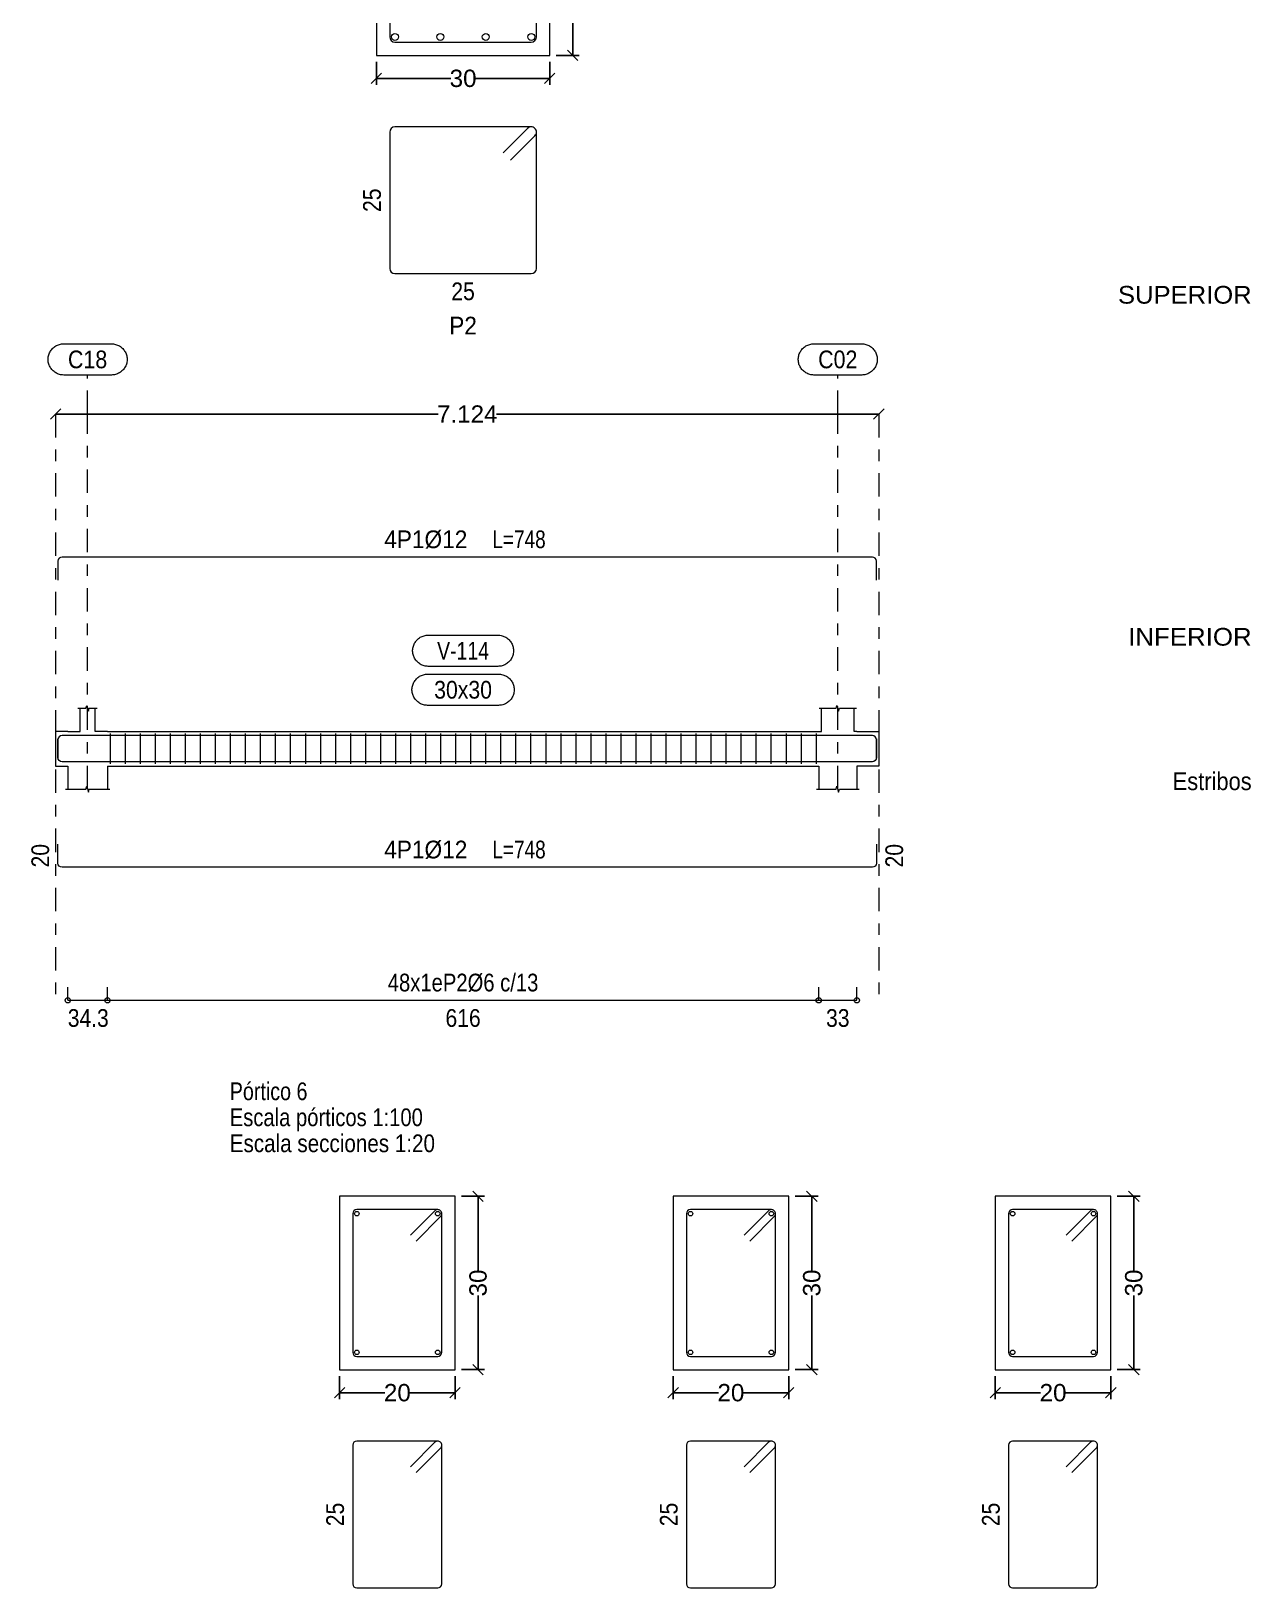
# Model space of a CAD drawing. Header units: millimetres. Extents: x 2 to 158, y -69 to 77.
# Drawn here: x 113.81 to 124.36, y 51.8 to 65.27 of the extents above; entities that cross this region are included whole.
import ezdxf
from ezdxf.enums import TextEntityAlignment as Align

# ---------------------------------------------------------------- set-up
doc = ezdxf.new("R2010")
doc.units = ezdxf.units.MM
doc.linetypes.add('CYPE_RAYAPUNTO', pattern=[0.4125, 0.2025, -0.105, 0, -0.105])
for name, color, linetype, lineweight in [('ALZ_ARM_LONG_ARM_TEXTOS', 3, 'Continuous', 9), ('ALZ_ARM_LONG_TXT_LONG', 3, 'Continuous', 9), ('ALZ_ARM_TRANS_TXT_EST', 3, 'Continuous', 9), ('ALZ_CONT_NUDOS', 122, 'Continuous', 9), ('ALZ_CONT_VIG_HORMIGON', 2, 'Continuous', 9), ('ALZ_COT_COT_ANCLAJES', 3, 'Continuous', 0), ('ALZ_COT_COT_EST', 3, 'Continuous', 0), ('ALZ_COT_COT_LIN_APOYOS', 2, 'CYPE_RAYAPUNTO', 0), ('ALZ_COT_LONGITUD_PROYECTADA', 122, 'Continuous', 0), ('ALZ_COT_TEXTOS_ESTRIBOS', 122, 'Continuous', 0), ('ALZ_REF_COT_LIN_AUX_COTA', 2, 'CYPE_RAYAPUNTO', 9), ('ALZ_REF_POSICIONES_ARMADURAS', 3, 'Continuous', 9), ('ALZ_REF_REF_ESCALA', 3, 'Continuous', 9), ('ALZ_REF_REF_NOMBRE', 3, 'Continuous', 9), ('ALZ_REF_REF_REFERENCIA', 3, 'Continuous', 9), ('ALZ_REF_REFERENCIA_PORTICO', 3, 'Continuous', 9), ('ALZ_REF_TEXTO_REF_NOMBRE', 3, 'Continuous', 9), ('ALZ_REF_TEXTO_REF_REFERENCIA', 3, 'Continuous', 9), ('ARM_LONGITUDINAL_Ø12', 171, 'Continuous', 9), ('ARM_LONGITUDINAL_Ø8', 32, 'Continuous', 9), ('ARM_TRANSVERSAL_Ø6', 151, 'Continuous', 9), ('SEC_CONT_VIG_HORMIGON_SECCION', 2, 'Continuous', 9), ('SEC_COTAS_SEC_DIM_VIGA', 122, 'Continuous', 0), ('SEC_COTAS_TEXTOS_DESPIECE_ESTRIBADO', 122, 'Continuous', 0), ('SEC_REF_TXT_POSICIONES_ARM_ESTRIBOS', 1, 'Continuous', 9)]:
    doc.layers.add(name, color=color, linetype=linetype, lineweight=lineweight)
doc.styles.add('CYPETXT_0.225_romans', font='arial.ttf', dxfattribs={"height": 0.15})
doc.styles.add('CYPETXT_romans', font='arial.ttf', dxfattribs={"height": 0.2})
doc.dimstyles.new('cype_oblique', dxfattribs={"dimtxt": 0.18, "dimasz": 0.18, "dimexe": 0.05625, "dimexo": 0.05625, "dimgap": 0, "dimtad": 0, "dimdec": 4, "dimzin": 0, "dimdsep": 46, "dimtxsty": 'CYPETXT_0.225_romans', "dimblk": 'OBLIQUE', "dimtsz": 0.045, "dimcen": 0.09, "dimadec": 0, "dimazin": 0, "dimtfac": 1, "dimtdec": 4, "dimtofl": 0, "dimtmove": 2, "dimatfit": 3, "dimfxl": 1, "dimtolj": 1, "dimtzin": 0, "dimarcsym": 0})

# ---------------------------------------------------------------- blocks, each defined once
blk = doc.blocks.new('*D332')
at = {"layer": 'Defpoints', "color": 0, "transparency": 16777216}
for p in [(116.796, 65.061), (118.296, 65.061), (118.296, 64.862)]:
    blk.add_point(p, dxfattribs=at)
at = {"layer": 'SEC_COTAS_SEC_DIM_VIGA', "color": 0, "lineweight": -2, "transparency": 16777216}
for p, q in [((116.796, 65.005), (116.796, 64.806)), ((118.296, 65.005), (118.296, 64.806)), ((116.751, 64.817), (116.841, 64.907)), ((116.796, 64.862), (117.439, 64.862)), ((118.296, 64.862), (117.653, 64.862)), ((118.251, 64.817), (118.341, 64.907))]:
    blk.add_line(p, q, dxfattribs=at)
at = {"layer": 'SEC_COTAS_SEC_DIM_VIGA', "color": 0, "transparency": 16777216, "insert": (117.546, 64.862), "char_height": 0.15, "attachment_point": 5, "style": 'CYPETXT_0.225_romans'}
blk.add_mtext('\\A1;30', dxfattribs=at)
blk = doc.blocks.new('_OBLIQUE')
at = {"color": 0, "linetype": 'ByBlock', "lineweight": -2}
blk.add_line((-0.5, -0.5), (0.5, 0.5), dxfattribs=at)
blk = doc.blocks.new('*D333')
at = {"layer": 'Defpoints', "color": 0, "transparency": 16777216}
for p in [(118.296, 66.561), (118.495, 66.561), (118.296, 65.061)]:
    blk.add_point(p, dxfattribs=at)
at = {"layer": 'SEC_COTAS_SEC_DIM_VIGA', "color": 0, "lineweight": -2, "transparency": 16777216}
for p, q in [((118.352, 66.561), (118.552, 66.561)), ((118.54, 66.516), (118.45, 66.606)), ((118.495, 66.561), (118.495, 65.918)), ((118.495, 65.061), (118.495, 65.704)), ((118.54, 65.016), (118.45, 65.106)), ((118.352, 65.061), (118.552, 65.061))]:
    blk.add_line(p, q, dxfattribs=at)
at = {"layer": 'SEC_COTAS_SEC_DIM_VIGA', "color": 0, "transparency": 16777216, "insert": (118.495, 65.811), "char_height": 0.15, "attachment_point": 5, "rotation": 90, "style": 'CYPETXT_0.225_romans'}
blk.add_mtext('\\A1;30', dxfattribs=at)
blk = doc.blocks.new('*D334')
at = {"layer": 'ALZ_COT_LONGITUD_PROYECTADA', "color": 0, "lineweight": -2, "transparency": 16777216}
for p, q in [((113.975, 61.913), (114.065, 62.003)), ((121.099, 61.913), (121.189, 62.003)), ((114.02, 61.958), (117.33, 61.958)), ((121.144, 61.958), (117.834, 61.958))]:
    blk.add_line(p, q, dxfattribs=at)
at = {"layer": 'Defpoints', "color": 0, "transparency": 16777216}
for p in [(114.02, 61.958), (114.02, 61.958), (121.144, 61.958)]:
    blk.add_point(p, dxfattribs=at)
at = {"layer": 'ALZ_COT_LONGITUD_PROYECTADA', "color": 0, "transparency": 16777216, "insert": (117.582, 61.958), "char_height": 0.15, "attachment_point": 5, "style": 'CYPETXT_0.225_romans'}
blk.add_mtext('\\A1;7.124', dxfattribs=at)
blk = doc.blocks.new('*D348')
at = {"layer": 'Defpoints', "color": 0, "transparency": 16777216}
for p in [(116.477, 53.689), (117.477, 53.689), (117.477, 53.489)]:
    blk.add_point(p, dxfattribs=at)
at = {"layer": 'SEC_COTAS_SEC_DIM_VIGA', "color": 0, "lineweight": -2, "transparency": 16777216}
for p, q in [((116.477, 53.633), (116.477, 53.433)), ((117.477, 53.633), (117.477, 53.433)), ((116.432, 53.444), (116.522, 53.534)), ((116.477, 53.489), (116.868, 53.489)), ((117.477, 53.489), (117.085, 53.489)), ((117.432, 53.444), (117.522, 53.534))]:
    blk.add_line(p, q, dxfattribs=at)
at = {"layer": 'SEC_COTAS_SEC_DIM_VIGA', "color": 0, "transparency": 16777216, "insert": (116.977, 53.489), "char_height": 0.15, "attachment_point": 5, "style": 'CYPETXT_0.225_romans'}
blk.add_mtext('\\A1;20', dxfattribs=at)
blk = doc.blocks.new('*D349')
at = {"layer": 'Defpoints', "color": 0, "transparency": 16777216}
for p in [(117.477, 55.189), (117.676, 55.189), (117.477, 53.689)]:
    blk.add_point(p, dxfattribs=at)
at = {"layer": 'SEC_COTAS_SEC_DIM_VIGA', "color": 0, "lineweight": -2, "transparency": 16777216}
for p, q in [((117.721, 55.144), (117.631, 55.234)), ((117.533, 55.189), (117.732, 55.189)), ((117.676, 55.189), (117.676, 54.546)), ((117.676, 53.689), (117.676, 54.332)), ((117.533, 53.689), (117.732, 53.689)), ((117.721, 53.644), (117.631, 53.734))]:
    blk.add_line(p, q, dxfattribs=at)
at = {"layer": 'SEC_COTAS_SEC_DIM_VIGA', "color": 0, "transparency": 16777216, "insert": (117.676, 54.439), "char_height": 0.15, "attachment_point": 5, "rotation": 90, "style": 'CYPETXT_0.225_romans'}
blk.add_mtext('\\A1;30', dxfattribs=at)
blk = doc.blocks.new('*D350')
at = {"layer": 'Defpoints', "color": 0, "transparency": 16777216}
for p in [(119.364, 53.689), (120.364, 53.689), (120.364, 53.489)]:
    blk.add_point(p, dxfattribs=at)
at = {"layer": 'SEC_COTAS_SEC_DIM_VIGA', "color": 0, "lineweight": -2, "transparency": 16777216}
for p, q in [((119.364, 53.633), (119.364, 53.433)), ((120.364, 53.633), (120.364, 53.433)), ((119.319, 53.444), (119.409, 53.534)), ((119.364, 53.489), (119.756, 53.489)), ((120.364, 53.489), (119.973, 53.489)), ((120.319, 53.444), (120.409, 53.534))]:
    blk.add_line(p, q, dxfattribs=at)
at = {"layer": 'SEC_COTAS_SEC_DIM_VIGA', "color": 0, "transparency": 16777216, "insert": (119.864, 53.489), "char_height": 0.15, "attachment_point": 5, "style": 'CYPETXT_0.225_romans'}
blk.add_mtext('\\A1;20', dxfattribs=at)
blk = doc.blocks.new('*D351')
at = {"layer": 'Defpoints', "color": 0, "transparency": 16777216}
for p in [(120.364, 55.189), (120.564, 55.189), (120.364, 53.689)]:
    blk.add_point(p, dxfattribs=at)
at = {"layer": 'SEC_COTAS_SEC_DIM_VIGA', "color": 0, "lineweight": -2, "transparency": 16777216}
for p, q in [((120.609, 55.144), (120.519, 55.234)), ((120.42, 55.189), (120.62, 55.189)), ((120.564, 55.189), (120.564, 54.546)), ((120.564, 53.689), (120.564, 54.332)), ((120.42, 53.689), (120.62, 53.689)), ((120.609, 53.644), (120.519, 53.734))]:
    blk.add_line(p, q, dxfattribs=at)
at = {"layer": 'SEC_COTAS_SEC_DIM_VIGA', "color": 0, "transparency": 16777216, "insert": (120.564, 54.439), "char_height": 0.15, "attachment_point": 5, "rotation": 90, "style": 'CYPETXT_0.225_romans'}
blk.add_mtext('\\A1;30', dxfattribs=at)
blk = doc.blocks.new('*D352')
at = {"layer": 'Defpoints', "color": 0, "transparency": 16777216}
for p in [(122.152, 53.689), (123.152, 53.689), (123.152, 53.489)]:
    blk.add_point(p, dxfattribs=at)
at = {"layer": 'SEC_COTAS_SEC_DIM_VIGA', "color": 0, "lineweight": -2, "transparency": 16777216}
for p, q in [((122.152, 53.633), (122.152, 53.433)), ((123.152, 53.633), (123.152, 53.433)), ((122.107, 53.444), (122.197, 53.534)), ((122.152, 53.489), (122.543, 53.489)), ((123.152, 53.489), (122.76, 53.489)), ((123.107, 53.444), (123.197, 53.534))]:
    blk.add_line(p, q, dxfattribs=at)
at = {"layer": 'SEC_COTAS_SEC_DIM_VIGA', "color": 0, "transparency": 16777216, "insert": (122.652, 53.489), "char_height": 0.15, "attachment_point": 5, "style": 'CYPETXT_0.225_romans'}
blk.add_mtext('\\A1;20', dxfattribs=at)
blk = doc.blocks.new('*D353')
at = {"layer": 'Defpoints', "color": 0, "transparency": 16777216}
for p in [(123.152, 55.189), (123.351, 55.189), (123.152, 53.689)]:
    blk.add_point(p, dxfattribs=at)
at = {"layer": 'SEC_COTAS_SEC_DIM_VIGA', "color": 0, "lineweight": -2, "transparency": 16777216}
for p, q in [((123.396, 55.144), (123.306, 55.234)), ((123.208, 55.189), (123.407, 55.189)), ((123.351, 55.189), (123.351, 54.546)), ((123.351, 53.689), (123.351, 54.332)), ((123.208, 53.689), (123.407, 53.689)), ((123.396, 53.644), (123.306, 53.734))]:
    blk.add_line(p, q, dxfattribs=at)
at = {"layer": 'SEC_COTAS_SEC_DIM_VIGA', "color": 0, "transparency": 16777216, "insert": (123.351, 54.439), "char_height": 0.15, "attachment_point": 5, "rotation": 90, "style": 'CYPETXT_0.225_romans'}
blk.add_mtext('\\A1;30', dxfattribs=at)

msp = doc.modelspace()

# ---------------------------------------------------------------- linework, layer by layer
at = {"layer": 'ALZ_CONT_NUDOS'}
for p, q in [((114.23226, 59.21231), (114.23226, 59.41231)), ((114.36038, 59.21231), (114.36038, 59.41231)), ((120.64739, 59.21231), (120.64739, 59.41231)), ((120.93034, 59.21231), (120.93034, 59.41231)), ((114.12482, 59.21231), (114.23226, 59.21231)), ((114.46782, 59.21231), (114.36038, 59.21231)), ((120.62395, 59.21231), (120.64739, 59.21231)), ((120.95379, 59.21231), (120.93034, 59.21231)), ((114.12482, 58.91231), (114.12482, 58.71231)), ((114.46782, 58.91231), (114.46782, 58.71231)), ((120.62395, 58.91231), (120.62395, 58.71231)), ((120.95379, 58.91231), (120.95379, 58.71231))]:
    msp.add_line(p, q, dxfattribs=at)
for points in [[(114.21226, 59.41231), (114.28132, 59.41231), (114.28882, 59.43731), (114.30382, 59.38731), (114.31132, 59.41231), (114.38038, 59.41231)], [(120.62739, 59.41231), (120.77387, 59.41231), (120.78137, 59.43731), (120.79637, 59.38731), (120.80387, 59.41231), (120.95034, 59.41231)], [(114.12482, 59.21231), (114.01987, 59.21231), (114.01987, 58.91231), (114.12482, 58.91231)], [(120.95379, 59.21231), (121.14411, 59.21231), (121.14411, 58.91231), (120.95379, 58.91231)], [(114.10482, 58.71231), (114.28132, 58.71231), (114.28882, 58.73731), (114.30382, 58.68731), (114.31132, 58.71231), (114.48782, 58.71231)], [(120.60395, 58.71231), (120.77387, 58.71231), (120.78137, 58.73731), (120.79637, 58.68731), (120.80387, 58.71231), (120.97379, 58.71231)]]:
    msp.add_lwpolyline(points, dxfattribs=at)
at = {"layer": 'ALZ_CONT_VIG_HORMIGON'}
for p, q in [((114.46782, 59.21231), (120.62395, 59.21231)), ((114.46782, 58.91231), (120.62395, 58.91231))]:
    msp.add_line(p, q, dxfattribs=at)
at = {"layer": 'ALZ_COT_COT_EST'}
for p, q in [((114.12482, 56.88531), (114.12482, 56.99781)), ((114.46782, 56.88531), (114.46782, 56.99781)), ((120.62395, 56.88531), (120.62395, 56.99781))]:
    msp.add_line(p, q, dxfattribs=at)
for points in [[(114.12482, 56.88531), (114.46782, 56.88531), (114.46782, 56.99781)], [(114.46782, 56.88531), (120.62395, 56.88531), (120.62395, 56.99781)], [(120.62395, 56.88531), (120.95379, 56.88531), (120.95379, 56.99781)]]:
    msp.add_lwpolyline(points, dxfattribs=at)
for centre in [(114.12482, 56.88531), (114.46782, 56.88531), (114.46782, 56.88531), (120.62395, 56.88531), (120.62395, 56.88531), (120.95379, 56.88531)]:
    msp.add_circle(centre, 0.0225, dxfattribs=at)
at = {"layer": 'ALZ_COT_COT_LIN_APOYOS'}
for p, q in [((114.01987, 61.95831), (114.01987, 56.88531)), ((121.14411, 61.95831), (121.14411, 56.88531))]:
    msp.add_line(p, q, dxfattribs=at)
at = {"layer": 'ALZ_REF_COT_LIN_AUX_COTA'}
for p, q in [((114.29632, 61.95831), (114.29632, 62.29581)), ((120.78887, 61.95831), (120.78887, 62.29581)), ((114.29632, 58.71231), (114.29632, 61.95831)), ((120.78887, 58.71231), (120.78887, 61.95831))]:
    msp.add_line(p, q, dxfattribs=at)
at = {"layer": 'ALZ_REF_REF_NOMBRE'}
for points in [[(117.84738, 60.04481), (117.8564, 60.04451), (117.86538, 60.04361), (117.87427, 60.04211), (117.88305, 60.04002), (117.89167, 60.03734), (117.90009, 60.0341), (117.90827, 60.0303), (117.91618, 60.02597), (117.92379, 60.02111), (117.93105, 60.01576), (117.93794, 60.00993), (117.94443, 60.00366), (117.95048, 59.99697), (117.95607, 59.98989), (117.96118, 59.98245), (117.96577, 59.97469), (117.96984, 59.96664), (117.97336, 59.95833), (117.97632, 59.94981), (117.97871, 59.94111), (117.9805, 59.93227), (117.98171, 59.92332), (117.98231, 59.91432), (117.98231, 59.9053), (117.98171, 59.8963), (117.9805, 59.88736), (117.97871, 59.87852), (117.97632, 59.86981), (117.97336, 59.86129), (117.96984, 59.85299), (117.96577, 59.84493), (117.96118, 59.83717), (117.95607, 59.82973), (117.95048, 59.82265), (117.94443, 59.81596), (117.93794, 59.80969), (117.93105, 59.80386), (117.92379, 59.79851), (117.91618, 59.79366), (117.90827, 59.78932), (117.90009, 59.78552), (117.89167, 59.78228), (117.88305, 59.77961), (117.87427, 59.77752), (117.86538, 59.77602), (117.8564, 59.77511), (117.84738, 59.77481), (117.24438, 59.77481), (117.23537, 59.77511), (117.22639, 59.77602), (117.21749, 59.77752), (117.20872, 59.77961), (117.2001, 59.78228), (117.19168, 59.78552), (117.1835, 59.78932), (117.17559, 59.79366), (117.16798, 59.79851), (117.16072, 59.80386), (117.15383, 59.80969), (117.14734, 59.81596), (117.14129, 59.82265), (117.1357, 59.82973), (117.13059, 59.83717), (117.126, 59.84493), (117.12193, 59.85299), (117.11841, 59.86129), (117.11545, 59.86981), (117.11306, 59.87852), (117.11127, 59.88736), (117.11006, 59.8963), (117.10946, 59.9053), (117.10946, 59.91432), (117.11006, 59.92332), (117.11127, 59.93227), (117.11306, 59.94111), (117.11545, 59.94981), (117.11841, 59.95833), (117.12193, 59.96664), (117.126, 59.97469), (117.13059, 59.98245), (117.1357, 59.98989), (117.14129, 59.99697), (117.14734, 60.00366), (117.15383, 60.00993), (117.16072, 60.01576), (117.16798, 60.02111), (117.17559, 60.02597), (117.1835, 60.0303), (117.19168, 60.0341), (117.2001, 60.03734), (117.20872, 60.04002), (117.21749, 60.04211), (117.22639, 60.04361), (117.23537, 60.04451), (117.24438, 60.04481), (117.84738, 60.04481)], [(117.85301, 59.70731), (117.86203, 59.70701), (117.871, 59.70611), (117.8799, 59.70461), (117.88868, 59.70252), (117.89729, 59.69984), (117.90571, 59.6966), (117.9139, 59.6928), (117.92181, 59.68847), (117.92941, 59.68361), (117.93668, 59.67826), (117.94357, 59.67243), (117.95005, 59.66616), (117.9561, 59.65947), (117.96169, 59.65239), (117.9668, 59.64495), (117.9714, 59.63719), (117.97547, 59.62914), (117.97899, 59.62083), (117.98195, 59.61231), (117.98433, 59.60361), (117.98613, 59.59477), (117.98733, 59.58582), (117.98793, 59.57682), (117.98793, 59.5678), (117.98733, 59.5588), (117.98613, 59.54986), (117.98433, 59.54102), (117.98195, 59.53231), (117.97899, 59.52379), (117.97547, 59.51549), (117.9714, 59.50743), (117.9668, 59.49967), (117.96169, 59.49223), (117.9561, 59.48515), (117.95005, 59.47846), (117.94357, 59.47219), (117.93668, 59.46636), (117.92941, 59.46101), (117.92181, 59.45616), (117.9139, 59.45182), (117.90571, 59.44802), (117.89729, 59.44478), (117.88868, 59.44211), (117.8799, 59.44002), (117.871, 59.43852), (117.86203, 59.43761), (117.85301, 59.43731), (117.23876, 59.43731), (117.22974, 59.43761), (117.22077, 59.43852), (117.21187, 59.44002), (117.20309, 59.44211), (117.19448, 59.44478), (117.18606, 59.44802), (117.17787, 59.45182), (117.16996, 59.45616), (117.16236, 59.46101), (117.15509, 59.46636), (117.1482, 59.47219), (117.14172, 59.47846), (117.13567, 59.48515), (117.13008, 59.49223), (117.12497, 59.49967), (117.12037, 59.50743), (117.1163, 59.51549), (117.11278, 59.52379), (117.10982, 59.53231), (117.10744, 59.54102), (117.10564, 59.54986), (117.10444, 59.5588), (117.10384, 59.5678), (117.10384, 59.57682), (117.10444, 59.58582), (117.10564, 59.59477), (117.10744, 59.60361), (117.10982, 59.61231), (117.11278, 59.62083), (117.1163, 59.62914), (117.12037, 59.63719), (117.12497, 59.64495), (117.13008, 59.65239), (117.13567, 59.65947), (117.14172, 59.66616), (117.1482, 59.67243), (117.15509, 59.67826), (117.16236, 59.68361), (117.16996, 59.68847), (117.17787, 59.6928), (117.18606, 59.6966), (117.19448, 59.69984), (117.20309, 59.70252), (117.21187, 59.70461), (117.22077, 59.70611), (117.22974, 59.70701), (117.23876, 59.70731), (117.85301, 59.70731)]]:
    msp.add_lwpolyline(points, close=True, dxfattribs=at)
at = {"layer": 'ALZ_REF_REF_REFERENCIA'}
for points in [[(114.50332, 62.56581), (114.51234, 62.56551), (114.52131, 62.56461), (114.53021, 62.56311), (114.53899, 62.56102), (114.5476, 62.55834), (114.55602, 62.5551), (114.56421, 62.5513), (114.57212, 62.54697), (114.57972, 62.54211), (114.58699, 62.53676), (114.59388, 62.53093), (114.60036, 62.52466), (114.60641, 62.51797), (114.61201, 62.51089), (114.61711, 62.50345), (114.62171, 62.49569), (114.62578, 62.48764), (114.6293, 62.47933), (114.63226, 62.47081), (114.63464, 62.46211), (114.63644, 62.45327), (114.63764, 62.44432), (114.63825, 62.43532), (114.63825, 62.4263), (114.63764, 62.4173), (114.63644, 62.40836), (114.63464, 62.39952), (114.63226, 62.39081), (114.6293, 62.38229), (114.62578, 62.37399), (114.62171, 62.36593), (114.61711, 62.35817), (114.61201, 62.35073), (114.60641, 62.34365), (114.60036, 62.33696), (114.59388, 62.33069), (114.58699, 62.32486), (114.57972, 62.31951), (114.57212, 62.31466), (114.56421, 62.31032), (114.55602, 62.30652), (114.5476, 62.30328), (114.53899, 62.30061), (114.53021, 62.29852), (114.52131, 62.29702), (114.51234, 62.29611), (114.50332, 62.29581), (114.08932, 62.29581), (114.0803, 62.29611), (114.07133, 62.29702), (114.06243, 62.29852), (114.05365, 62.30061), (114.04504, 62.30328), (114.03662, 62.30652), (114.02843, 62.31032), (114.02052, 62.31466), (114.01292, 62.31951), (114.00565, 62.32486), (113.99877, 62.33069), (113.99228, 62.33696), (113.98623, 62.34365), (113.98064, 62.35073), (113.97553, 62.35817), (113.97093, 62.36593), (113.96686, 62.37399), (113.96334, 62.38229), (113.96038, 62.39081), (113.958, 62.39952), (113.9562, 62.40836), (113.955, 62.4173), (113.9544, 62.4263), (113.9544, 62.43532), (113.955, 62.44432), (113.9562, 62.45327), (113.958, 62.46211), (113.96038, 62.47081), (113.96334, 62.47933), (113.96686, 62.48764), (113.97093, 62.49569), (113.97553, 62.50345), (113.98064, 62.51089), (113.98623, 62.51797), (113.99228, 62.52466), (113.99877, 62.53093), (114.00565, 62.53676), (114.01292, 62.54211), (114.02052, 62.54697), (114.02843, 62.5513), (114.03662, 62.5551), (114.04504, 62.55834), (114.05365, 62.56102), (114.06243, 62.56311), (114.07133, 62.56461), (114.0803, 62.56551), (114.08932, 62.56581), (114.50332, 62.56581)], [(120.99587, 62.56581), (121.00488, 62.56551), (121.01386, 62.56461), (121.02276, 62.56311), (121.03153, 62.56102), (121.04015, 62.55834), (121.04857, 62.5551), (121.05675, 62.5513), (121.06467, 62.54697), (121.07227, 62.54211), (121.07953, 62.53676), (121.08642, 62.53093), (121.09291, 62.52466), (121.09896, 62.51797), (121.10455, 62.51089), (121.10966, 62.50345), (121.11426, 62.49569), (121.11832, 62.48764), (121.12185, 62.47933), (121.12481, 62.47081), (121.12719, 62.46211), (121.12899, 62.45327), (121.13019, 62.44432), (121.13079, 62.43532), (121.13079, 62.4263), (121.13019, 62.4173), (121.12899, 62.40836), (121.12719, 62.39952), (121.12481, 62.39081), (121.12185, 62.38229), (121.11832, 62.37399), (121.11426, 62.36593), (121.10966, 62.35817), (121.10455, 62.35073), (121.09896, 62.34365), (121.09291, 62.33696), (121.08642, 62.33069), (121.07953, 62.32486), (121.07227, 62.31951), (121.06467, 62.31466), (121.05675, 62.31032), (121.04857, 62.30652), (121.04015, 62.30328), (121.03153, 62.30061), (121.02276, 62.29852), (121.01386, 62.29702), (121.00488, 62.29611), (120.99587, 62.29581), (120.58187, 62.29581), (120.57285, 62.29611), (120.56387, 62.29702), (120.55498, 62.29852), (120.5462, 62.30061), (120.53758, 62.30328), (120.52916, 62.30652), (120.52098, 62.31032), (120.51307, 62.31466), (120.50546, 62.31951), (120.4982, 62.32486), (120.49131, 62.33069), (120.48483, 62.33696), (120.47877, 62.34365), (120.47318, 62.35073), (120.46808, 62.35817), (120.46348, 62.36593), (120.45941, 62.37399), (120.45589, 62.38229), (120.45293, 62.39081), (120.45054, 62.39952), (120.44875, 62.40836), (120.44755, 62.4173), (120.44694, 62.4263), (120.44694, 62.43532), (120.44755, 62.44432), (120.44875, 62.45327), (120.45054, 62.46211), (120.45293, 62.47081), (120.45589, 62.47933), (120.45941, 62.48764), (120.46348, 62.49569), (120.46808, 62.50345), (120.47318, 62.51089), (120.47877, 62.51797), (120.48483, 62.52466), (120.49131, 62.53093), (120.4982, 62.53676), (120.50546, 62.54211), (120.51307, 62.54697), (120.52098, 62.5513), (120.52916, 62.5551), (120.53758, 62.55834), (120.5462, 62.56102), (120.55498, 62.56311), (120.56387, 62.56461), (120.57285, 62.56551), (120.58187, 62.56581), (120.99587, 62.56581)]]:
    msp.add_lwpolyline(points, close=True, dxfattribs=at)
at = {"layer": 'ARM_LONGITUDINAL_Ø12'}
for points in [[(121.12411, 60.52081), (121.12411, 60.68481), (121.12137, 60.69859), (121.11356, 60.71027), (121.10188, 60.71807), (121.08811, 60.72081), (114.07587, 60.72081), (114.0621, 60.71807), (114.05042, 60.71027), (114.04261, 60.69859), (114.03987, 60.68481), (114.03987, 60.52081)], [(121.12411, 58.97631), (121.12411, 59.14031), (121.12137, 59.15409), (121.11356, 59.16577), (121.10188, 59.17357), (121.08811, 59.17631), (114.07587, 59.17631), (114.0621, 59.17357), (114.05042, 59.16577), (114.04261, 59.15409), (114.03987, 59.14031), (114.03987, 58.97631)], [(121.12411, 59.14831), (121.12411, 58.98431), (121.12137, 58.97054), (121.11356, 58.95886), (121.10188, 58.95105), (121.08811, 58.94831), (114.07587, 58.94831), (114.0621, 58.95105), (114.05042, 58.95886), (114.04261, 58.97054), (114.03987, 58.98431), (114.03987, 59.14831)], [(121.12411, 58.23631), (121.12411, 58.07231), (121.12137, 58.05854), (121.11356, 58.04686), (121.10188, 58.03905), (121.08811, 58.03631), (114.07587, 58.03631), (114.0621, 58.03905), (114.05042, 58.04686), (114.04261, 58.05854), (114.03987, 58.07231), (114.03987, 58.23631)]]:
    msp.add_lwpolyline(points, dxfattribs=at)
for centre in [(116.95588, 65.22131), (117.34922, 65.22131), (117.74255, 65.22131), (118.13588, 65.22131)]:
    msp.add_circle(centre, 0.03, dxfattribs=at)
at = {"layer": 'ARM_LONGITUDINAL_Ø8'}
for centre in [(116.62661, 55.03882), (117.32661, 55.03882), (119.51415, 55.03882), (120.21415, 55.03882), (122.30168, 55.03882), (123.00168, 55.03882), (116.62661, 53.83882), (117.32661, 53.83882), (119.51415, 53.83882), (120.21415, 53.83882), (122.30168, 53.83882), (123.00168, 53.83882)]:
    msp.add_circle(centre, 0.02, dxfattribs=at)
at = {"layer": 'ARM_TRANSVERSAL_Ø6'}
for p, q in [((114.49088, 59.19231), (114.49088, 58.93231)), ((114.62088, 59.19231), (114.62088, 58.93231)), ((114.75088, 59.19231), (114.75088, 58.93231)), ((114.88088, 59.19231), (114.88088, 58.93231)), ((115.01088, 59.19231), (115.01088, 58.93231)), ((115.14088, 59.19231), (115.14088, 58.93231)), ((115.27088, 59.19231), (115.27088, 58.93231)), ((115.40088, 59.19231), (115.40088, 58.93231)), ((115.53088, 59.19231), (115.53088, 58.93231)), ((115.66088, 59.19231), (115.66088, 58.93231)), ((115.79088, 59.19231), (115.79088, 58.93231)), ((115.92088, 59.19231), (115.92088, 58.93231)), ((116.05088, 59.19231), (116.05088, 58.93231)), ((116.18088, 59.19231), (116.18088, 58.93231)), ((116.31088, 59.19231), (116.31088, 58.93231)), ((116.44088, 59.19231), (116.44088, 58.93231)), ((116.57088, 59.19231), (116.57088, 58.93231)), ((116.70088, 59.19231), (116.70088, 58.93231)), ((116.83088, 59.19231), (116.83088, 58.93231)), ((116.96088, 59.19231), (116.96088, 58.93231)), ((117.09088, 59.19231), (117.09088, 58.93231)), ((117.22088, 59.19231), (117.22088, 58.93231)), ((117.35088, 59.19231), (117.35088, 58.93231)), ((117.48088, 59.19231), (117.48088, 58.93231)), ((117.61088, 59.19231), (117.61088, 58.93231)), ((117.74088, 59.19231), (117.74088, 58.93231)), ((117.87088, 59.19231), (117.87088, 58.93231)), ((118.00088, 59.19231), (118.00088, 58.93231)), ((118.13088, 59.19231), (118.13088, 58.93231)), ((118.26088, 59.19231), (118.26088, 58.93231)), ((118.39088, 59.19231), (118.39088, 58.93231)), ((118.52088, 59.19231), (118.52088, 58.93231)), ((118.65088, 59.19231), (118.65088, 58.93231)), ((118.78088, 59.19231), (118.78088, 58.93231)), ((118.91088, 59.19231), (118.91088, 58.93231)), ((119.04088, 59.19231), (119.04088, 58.93231)), ((119.17088, 59.19231), (119.17088, 58.93231)), ((119.30088, 59.19231), (119.30088, 58.93231)), ((119.43088, 59.19231), (119.43088, 58.93231)), ((119.56088, 59.19231), (119.56088, 58.93231)), ((119.69088, 59.19231), (119.69088, 58.93231)), ((119.82088, 59.19231), (119.82088, 58.93231)), ((119.95088, 59.19231), (119.95088, 58.93231)), ((120.08088, 59.19231), (120.08088, 58.93231)), ((120.21088, 59.19231), (120.21088, 58.93231)), ((120.34088, 59.19231), (120.34088, 58.93231)), ((120.47088, 59.19231), (120.47088, 58.93231)), ((120.60088, 59.19231), (120.60088, 58.93231))]:
    msp.add_line(p, q, dxfattribs=at)
for points in [[(116.91088, 66.40131), (116.91088, 65.22131), (116.91431, 65.20409), (116.92407, 65.18949), (116.93866, 65.17974), (116.95588, 65.17631), (118.13588, 65.17631), (118.15311, 65.17974), (118.1677, 65.18949), (118.17746, 65.20409), (118.18088, 65.22131), (118.18088, 66.40131)], [(117.95557, 64.15436), (118.1677, 64.36649), (118.1733, 64.37331), (118.17746, 64.38109), (118.18002, 64.38953), (118.18088, 64.39831), (118.18002, 64.40709), (118.17746, 64.41553), (118.1733, 64.42331), (118.1677, 64.43013), (118.16089, 64.43573), (118.15311, 64.43989), (118.14466, 64.44245), (118.13588, 64.44331), (116.95588, 64.44331), (116.93866, 64.43989), (116.92407, 64.43013), (116.91431, 64.41553), (116.91088, 64.39831), (116.91088, 63.21831), (116.91431, 63.20109), (116.92407, 63.18649), (116.93866, 63.17674), (116.95588, 63.17331), (118.13588, 63.17331), (118.15311, 63.17674), (118.1677, 63.18649), (118.17746, 63.20109), (118.18088, 63.21831), (118.18088, 64.39831), (118.18002, 64.40709), (118.17746, 64.41553), (118.1733, 64.42331), (118.1677, 64.43013), (118.16089, 64.43573), (118.15311, 64.43989), (118.14466, 64.44245), (118.13588, 64.44331), (118.12711, 64.44245), (118.11866, 64.43989), (118.11088, 64.43573), (118.10407, 64.43013), (117.89193, 64.218)], [(117.13923, 54.80194), (117.35136, 55.01407), (117.35571, 55.01937), (117.35895, 55.02542), (117.36094, 55.03199), (117.36161, 55.03882), (117.36094, 55.04565), (117.35895, 55.05221), (117.35571, 55.05826), (117.35136, 55.06357), (117.34606, 55.06792), (117.34001, 55.07115), (117.33344, 55.07315), (117.32661, 55.07382), (116.62661, 55.07382), (116.61322, 55.07115), (116.60186, 55.06357), (116.59428, 55.05221), (116.59161, 55.03882), (116.59161, 53.83882), (116.59428, 53.82542), (116.60186, 53.81407), (116.61322, 53.80648), (116.62661, 53.80382), (117.32661, 53.80382), (117.34001, 53.80648), (117.35136, 53.81407), (117.35895, 53.82542), (117.36161, 53.83882), (117.36161, 55.03882), (117.36094, 55.04565), (117.35895, 55.05221), (117.35571, 55.05826), (117.35136, 55.06357), (117.34606, 55.06792), (117.34001, 55.07115), (117.33344, 55.07315), (117.32661, 55.07382), (117.31979, 55.07315), (117.31322, 55.07115), (117.30717, 55.06792), (117.30186, 55.06357), (117.08973, 54.85143)], [(120.02676, 54.80194), (120.2389, 55.01407), (120.24325, 55.01937), (120.24648, 55.02542), (120.24848, 55.03199), (120.24915, 55.03882), (120.24848, 55.04565), (120.24648, 55.05221), (120.24325, 55.05826), (120.2389, 55.06357), (120.23359, 55.06792), (120.22754, 55.07115), (120.22098, 55.07315), (120.21415, 55.07382), (119.51415, 55.07382), (119.50075, 55.07115), (119.4894, 55.06357), (119.48181, 55.05221), (119.47915, 55.03882), (119.47915, 53.83882), (119.48181, 53.82542), (119.4894, 53.81407), (119.50075, 53.80648), (119.51415, 53.80382), (120.21415, 53.80382), (120.22754, 53.80648), (120.2389, 53.81407), (120.24648, 53.82542), (120.24915, 53.83882), (120.24915, 55.03882), (120.24848, 55.04565), (120.24648, 55.05221), (120.24325, 55.05826), (120.2389, 55.06357), (120.23359, 55.06792), (120.22754, 55.07115), (120.22098, 55.07315), (120.21415, 55.07382), (120.20732, 55.07315), (120.20075, 55.07115), (120.1947, 55.06792), (120.1894, 55.06357), (119.97727, 54.85143)], [(122.8143, 54.80194), (123.02643, 55.01407), (123.03078, 55.01937), (123.03402, 55.02542), (123.03601, 55.03199), (123.03668, 55.03882), (123.03601, 55.04565), (123.03402, 55.05221), (123.03078, 55.05826), (123.02643, 55.06357), (123.02113, 55.06792), (123.01508, 55.07115), (123.00851, 55.07315), (123.00168, 55.07382), (122.30168, 55.07382), (122.28829, 55.07115), (122.27693, 55.06357), (122.26935, 55.05221), (122.26668, 55.03882), (122.26668, 53.83882), (122.26935, 53.82542), (122.27693, 53.81407), (122.28829, 53.80648), (122.30168, 53.80382), (123.00168, 53.80382), (123.01508, 53.80648), (123.02643, 53.81407), (123.03402, 53.82542), (123.03668, 53.83882), (123.03668, 55.03882), (123.03601, 55.04565), (123.03402, 55.05221), (123.03078, 55.05826), (123.02643, 55.06357), (123.02113, 55.06792), (123.01508, 55.07115), (123.00851, 55.07315), (123.00168, 55.07382), (122.99485, 55.07315), (122.98829, 55.07115), (122.98224, 55.06792), (122.97693, 55.06357), (122.7648, 54.85143)], [(117.13923, 52.79894), (117.35136, 53.01107), (117.35571, 53.01637), (117.35895, 53.02242), (117.36094, 53.02899), (117.36161, 53.03582), (117.36094, 53.04265), (117.35895, 53.04921), (117.35571, 53.05526), (117.35136, 53.06057), (117.34606, 53.06492), (117.34001, 53.06815), (117.33344, 53.07015), (117.32661, 53.07082), (116.62661, 53.07082), (116.61322, 53.06815), (116.60186, 53.06057), (116.59428, 53.04921), (116.59161, 53.03582), (116.59161, 51.83582), (116.59428, 51.82242), (116.60186, 51.81107), (116.61322, 51.80348), (116.62661, 51.80082), (117.32661, 51.80082), (117.34001, 51.80348), (117.35136, 51.81107), (117.35895, 51.82242), (117.36161, 51.83582), (117.36161, 53.03582), (117.36094, 53.04265), (117.35895, 53.04921), (117.35571, 53.05526), (117.35136, 53.06057), (117.34606, 53.06492), (117.34001, 53.06815), (117.33344, 53.07015), (117.32661, 53.07082), (117.31979, 53.07015), (117.31322, 53.06815), (117.30717, 53.06492), (117.30186, 53.06057), (117.08973, 52.84843)], [(120.02676, 52.79894), (120.2389, 53.01107), (120.24325, 53.01637), (120.24648, 53.02242), (120.24848, 53.02899), (120.24915, 53.03582), (120.24848, 53.04265), (120.24648, 53.04921), (120.24325, 53.05526), (120.2389, 53.06057), (120.23359, 53.06492), (120.22754, 53.06815), (120.22098, 53.07015), (120.21415, 53.07082), (119.51415, 53.07082), (119.50075, 53.06815), (119.4894, 53.06057), (119.48181, 53.04921), (119.47915, 53.03582), (119.47915, 51.83582), (119.48181, 51.82242), (119.4894, 51.81107), (119.50075, 51.80348), (119.51415, 51.80082), (120.21415, 51.80082), (120.22754, 51.80348), (120.2389, 51.81107), (120.24648, 51.82242), (120.24915, 51.83582), (120.24915, 53.03582), (120.24848, 53.04265), (120.24648, 53.04921), (120.24325, 53.05526), (120.2389, 53.06057), (120.23359, 53.06492), (120.22754, 53.06815), (120.22098, 53.07015), (120.21415, 53.07082), (120.20732, 53.07015), (120.20075, 53.06815), (120.1947, 53.06492), (120.1894, 53.06057), (119.97727, 52.84843)], [(122.8143, 52.79894), (123.02643, 53.01107), (123.03078, 53.01637), (123.03402, 53.02242), (123.03601, 53.02899), (123.03668, 53.03582), (123.03601, 53.04265), (123.03402, 53.04921), (123.03078, 53.05526), (123.02643, 53.06057), (123.02113, 53.06492), (123.01508, 53.06815), (123.00851, 53.07015), (123.00168, 53.07082), (122.30168, 53.07082), (122.28829, 53.06815), (122.27693, 53.06057), (122.26935, 53.04921), (122.26668, 53.03582), (122.26668, 51.83582), (122.26935, 51.82242), (122.27693, 51.81107), (122.28829, 51.80348), (122.30168, 51.80082), (123.00168, 51.80082), (123.01508, 51.80348), (123.02643, 51.81107), (123.03402, 51.82242), (123.03668, 51.83582), (123.03668, 53.03582), (123.03601, 53.04265), (123.03402, 53.04921), (123.03078, 53.05526), (123.02643, 53.06057), (123.02113, 53.06492), (123.01508, 53.06815), (123.00851, 53.07015), (123.00168, 53.07082), (122.99485, 53.07015), (122.98829, 53.06815), (122.98224, 53.06492), (122.97693, 53.06057), (122.7648, 52.84843)]]:
    msp.add_lwpolyline(points, dxfattribs=at)
at = {"layer": 'SEC_CONT_VIG_HORMIGON_SECCION'}
for points in [[(118.29588, 66.56131), (116.79588, 66.56131), (116.79588, 65.06131), (118.29588, 65.06131), (118.29588, 66.56131)], [(117.47661, 55.18882), (116.47661, 55.18882), (116.47661, 53.68882), (117.47661, 53.68882), (117.47661, 55.18882)], [(120.36415, 55.18882), (119.36415, 55.18882), (119.36415, 53.68882), (120.36415, 53.68882), (120.36415, 55.18882)], [(123.15168, 55.18882), (122.15168, 55.18882), (122.15168, 53.68882), (123.15168, 53.68882), (123.15168, 55.18882)]]:
    msp.add_lwpolyline(points, close=True, dxfattribs=at)

# ---------------------------------------------------------------- texts
at = {"layer": 'ALZ_ARM_LONG_ARM_TEXTOS', "style": 'CYPETXT_romans', "width": 0.914795}
for p in [(117.22324, 60.79748), (117.22324, 58.11298)]:
    msp.add_text('4P1%%c12', height=0.153333, dxfattribs=at).set_placement(p, align=Align.CENTER)
at = {"layer": 'ALZ_ARM_LONG_TXT_LONG', "style": 'CYPETXT_romans', "width": 0.768527}
for p in [(118.00712, 60.79748), (118.00712, 58.11298)]:
    msp.add_text(' L=748', height=0.153333, dxfattribs=at).set_placement(p, align=Align.CENTER)
at = {"layer": 'ALZ_ARM_TRANS_TXT_EST', "style": 'CYPETXT_romans', "width": 0.816977}
msp.add_text('48x1eP2%%c6 c/13', height=0.1533333, dxfattribs=at).set_placement((117.54588, 56.96198), align=Align.CENTER)
at = {"layer": 'ALZ_COT_COT_ANCLAJES', "style": 'CYPETXT_romans', "width": 0.853312}
msp.add_text('20', height=0.153333, rotation=90, dxfattribs=at).set_placement((113.96321, 58.13631), align=Align.CENTER)
msp.add_text('20', height=0.153333, rotation=90, dxfattribs=at).set_placement((121.20077, 58.13631), align=Align.TOP_CENTER)
at = {"layer": 'ALZ_COT_TEXTOS_ESTRIBOS', "style": 'CYPETXT_romans', "width": 0.85041}
msp.add_text('34.3', height=0.153333, dxfattribs=at).set_placement((114.12482, 56.80865), align=Align.TOP_LEFT)
at = {"layer": 'ALZ_COT_TEXTOS_ESTRIBOS', "style": 'CYPETXT_romans', "width": 0.853312}
for s, p in [('616', (117.54588, 56.80865)), ('33', (120.78887, 56.80865))]:
    msp.add_text(s, height=0.153333, dxfattribs=at).set_placement(p, align=Align.TOP_CENTER)
at = {"layer": 'ALZ_REF_POSICIONES_ARMADURAS', "style": 'CYPETXT_romans'}
for s, width, p in [('SUPERIOR', 1.034154, (124.37082, 62.99)), ('INFERIOR', 1.044547, (124.37082, 60.0307)), ('Estribos', 0.883853, (124.37082, 58.78061))]:
    msp.add_text(s, height=0.153333, dxfattribs=dict(at, width=width)).set_placement(p, align=Align.MIDDLE_RIGHT)
at = {"layer": 'ALZ_REF_REF_ESCALA', "style": 'CYPETXT_romans'}
for s, width, p in [('Escala pórticos 1:100', 0.816209, (115.52661, 55.87282)), ('Escala secciones 1:20', 0.833432, (115.52661, 55.64782))]:
    msp.add_text(s, height=0.1533333, dxfattribs=dict(at, width=width)).set_placement(p, align=Align.MIDDLE_LEFT)
at = {"layer": 'ALZ_REF_REFERENCIA_PORTICO', "style": 'CYPETXT_romans', "width": 0.795792}
msp.add_text('Pórtico 6', height=0.153333, dxfattribs=at).set_placement((115.52661, 56.09782), align=Align.MIDDLE_LEFT)
at = {"layer": 'ALZ_REF_TEXTO_REF_NOMBRE', "style": 'CYPETXT_romans'}
for s, width, p in [('V-114', 0.78605, (117.54588, 59.90981)), ('30x30', 0.857077, (117.54588, 59.57231))]:
    msp.add_text(s, height=0.153333, dxfattribs=dict(at, width=width)).set_placement(p, align=Align.MIDDLE_CENTER)
at = {"layer": 'ALZ_REF_TEXTO_REF_REFERENCIA', "style": 'CYPETXT_romans', "width": 0.864}
for s, p in [('C18', (114.29632, 62.43081)), ('C02', (120.78887, 62.43081))]:
    msp.add_text(s, height=0.153333, dxfattribs=at).set_placement(p, align=Align.MIDDLE_CENTER)
at = {"layer": 'SEC_COTAS_TEXTOS_DESPIECE_ESTRIBADO', "style": 'CYPETXT_romans', "width": 0.853312}
for p in [(116.83422, 63.80831), (116.51495, 52.43582), (119.40248, 52.43582), (122.19002, 52.43582)]:
    msp.add_text('25', height=0.153333, rotation=90, dxfattribs=at).set_placement(p, align=Align.CENTER)
msp.add_text('25', height=0.153333, dxfattribs=at).set_placement((117.54588, 63.09665), align=Align.TOP_CENTER)
at = {"layer": 'SEC_REF_TXT_POSICIONES_ARM_ESTRIBOS', "style": 'CYPETXT_romans', "width": 0.914795}
msp.add_text('P2', height=0.153333, dxfattribs=at).set_placement((117.54588, 62.72331), align=Align.MIDDLE_CENTER)

# ---------------------------------------------------------------- dimensions: what is measured, and where the dimension line sits
at = {"layer": 'ALZ_COT_LONGITUD_PROYECTADA'}
dim = msp.add_aligned_dim(p1=(121.14411, 61.95831), p2=(114.01987, 61.95831), distance=0, text='7.124', dimstyle='cype_oblique', override={"dimexe": 0, "dimexo": 0}, dxfattribs=at)
dim.commit()
dim.dimension.update_dxf_attribs({"geometry": '*D334', "text_midpoint": (117.58199, 61.95831)})
at = {"layer": 'SEC_COTAS_SEC_DIM_VIGA'}
for p1, p2, text, picture, middle in [((118.29588, 65.06131), (118.29588, 66.56131), '30', '*D333', (118.49538, 65.81131)), ((116.79588, 65.06131), (118.29588, 65.06131), '30', '*D332', (117.54588, 64.86181)), ((117.47661, 53.68882), (117.47661, 55.18882), '30', '*D349', (117.67611, 54.43882)), ((120.36415, 53.68882), (120.36415, 55.18882), '30', '*D351', (120.56365, 54.43882)), ((123.15168, 53.68882), (123.15168, 55.18882), '30', '*D353', (123.35118, 54.43882)), ((116.47661, 53.68882), (117.47661, 53.68882), '20', '*D348', (116.97661, 53.48932)), ((119.36415, 53.68882), (120.36415, 53.68882), '20', '*D350', (119.86415, 53.48932)), ((122.15168, 53.68882), (123.15168, 53.68882), '20', '*D352', (122.65168, 53.48932))]:
    dim = msp.add_aligned_dim(p1=p1, p2=p2, distance=-0.1995, text=text, dimstyle='cype_oblique', dxfattribs=at)
    dim.commit()
    dim.dimension.update_dxf_attribs({"geometry": picture, "text_midpoint": middle})

doc.saveas('drawing.dxf')
